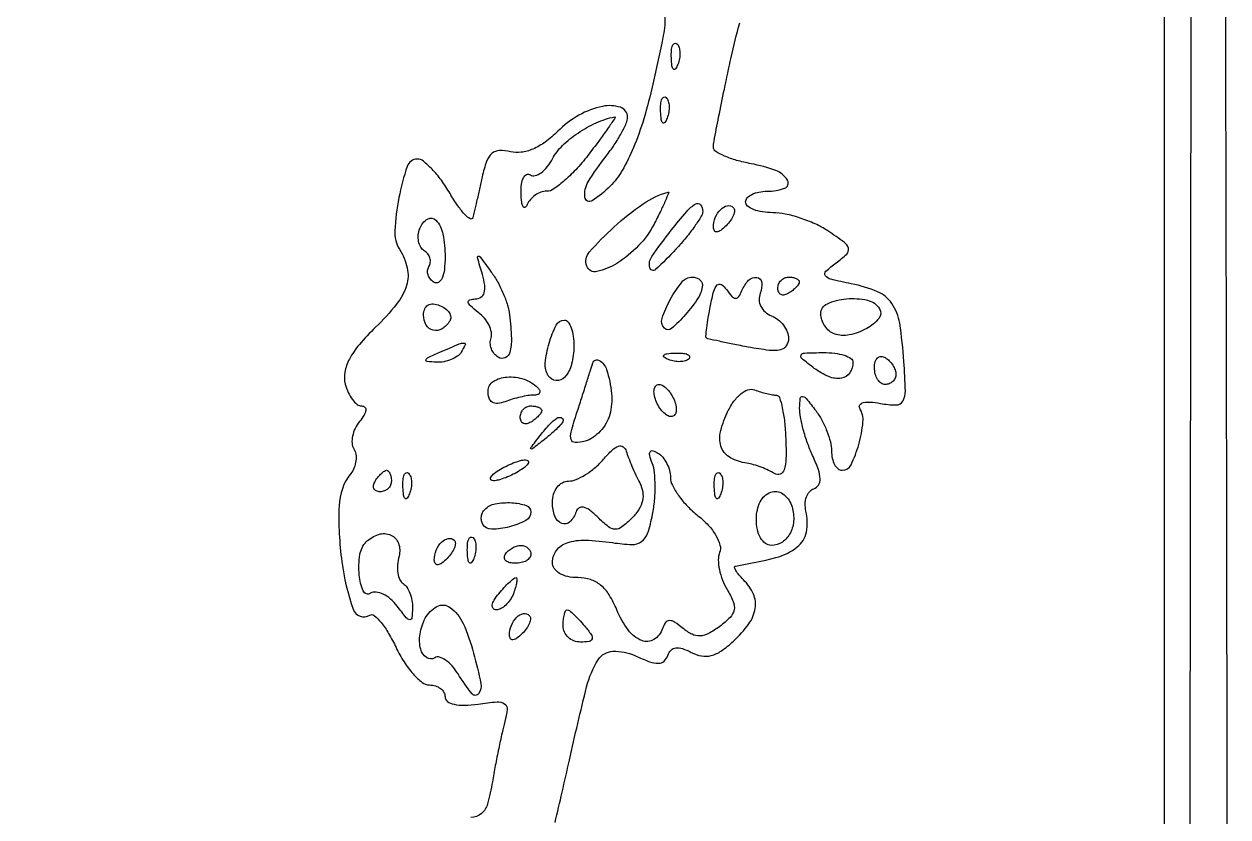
# Model space of a CAD drawing. Header units: inches. Extents: x -279 to 561, y -345 to 342.
# Drawn here: x -215.238 to -214.658, y -306.004 to -305.622 of the extents above; entities that cross this region are included whole.
import ezdxf

# ---------------------------------------------------------------- set-up
doc = ezdxf.new("R2010")
doc.units = ezdxf.units.IN
doc.header["$LTSCALE"] = 0.5
doc.header["$MEASUREMENT"] = 0

msp = doc.modelspace()

# ---------------------------------------------------------------- linework, layer by layer
for points in [[(-215.24463, -303.52452), (-213.73683, -303.52452), (-213.73683, -304.63921, -0.000223), (-213.73713, -305.31067, -0.002383), (-213.73867, -305.58371, -0.001447), (-213.74088, -305.7496, -0.66655), (-213.74843, -305.75261, -0.194955), (-213.74896, -305.75133, -0.000002), (-213.7501, -305.42881, -0.000179), (-213.75122, -305.07371, -0.000107), (-213.75231, -304.65214), (-213.75493, -303.55297), (-215.24463, -303.55297)], [(-213.7587, -305.40896, -0.000014), (-213.75988, -305.72639, -0.413114)], [(-215.87623, -304.5938, 0.000023), (-215.87735, -304.86357, 0.000682)], [(-214.45392, -305.26638, -0.000016), (-214.45524, -305.03786, -0.000633)], [(-214.68985, -305.17029, -0.000013), (-214.68921, -305.34186, -0.000574)], [(-214.68874, -305.53137, -0.000344), (-214.68858, -305.75649), (-214.68858, -306.34358)], [(-214.92922, -305.61719, -0.059739), (-214.93001, -305.62713, -0.005914), (-214.93501, -305.65058, -0.017103), (-214.93937, -305.6672, -0.026567), (-214.94436, -305.68116, -0.031273), (-214.94982, -305.6922, -0.065994), (-214.95562, -305.69978, -0.05392), (-214.96431, -305.70677, -0.549119), (-214.96776, -305.70517, -0.172203), (-214.96615, -305.69759, -0.029122), (-214.95755, -305.68525, 0.019049), (-214.95359, -305.6798, 0.021832), (-214.95025, -305.6743, 0.021604), (-214.94784, -305.66944, 0.104532), (-214.94721, -305.66645, 0.327192), (-214.95067, -305.66172, 0.127352), (-214.95925, -305.66127, 0.078708), (-214.97066, -305.66553, 0.067722), (-214.98087, -305.6733, -0.037588), (-214.98686, -305.67845, -0.057352), (-214.9928, -305.68185, -0.068372), (-214.99847, -305.68342, -0.097476), (-215.00368, -305.6831, 0.074622), (-215.00892, -305.68254, 0.172796), (-215.01253, -305.684, 0.125424), (-215.01514, -305.68785, 0.031756), (-215.01726, -305.69517, -0.000591), (-215.0186, -305.70119, -0.000636), (-215.01992, -305.70706, -0.0006), (-215.02107, -305.71209, -0.003034), (-215.02173, -305.7149, -0.494416), (-215.02298, -305.71545, -0.077594), (-215.02546, -305.71353, -0.038641), (-215.02889, -305.70929, -0.017381), (-215.03274, -305.70326, 0.024739), (-215.03693, -305.6969, 0.031845), (-215.04142, -305.69154, 0.033226), (-215.04559, -305.68769, 0.171168), (-215.04851, -305.68666, 0.323609), (-215.05341, -305.6902, 0.031114), (-215.05736, -305.70525, 0.034303), (-215.05937, -305.72118, 0.155334), (-215.05708, -305.73014, -0.085116), (-215.05338, -305.73916, -0.130134), (-215.05371, -305.74757, -0.094836), (-215.05847, -305.75656, -0.030912), (-215.06863, -305.76772, 0.023409), (-215.07641, -305.77603, 0.054112), (-215.08122, -305.78308, 0.075303), (-215.08343, -305.78933, 0.111786), (-215.08324, -305.79511, 0.043555), (-215.0818, -305.79913, 0.054411), (-215.07977, -305.80254, 0.06451), (-215.07748, -305.80487, 0.168004), (-215.07529, -305.80563, -0.207173), (-215.0738, -305.80627, -0.226768), (-215.07333, -305.80776, -0.103218), (-215.07419, -305.81016, -0.035762), (-215.07634, -305.81316, 0.059674), (-215.07847, -305.81646, 0.061705), (-215.07973, -305.82013, 0.068447), (-215.07998, -305.82361, 0.122613), (-215.07911, -305.82632, -0.100837), (-215.07815, -305.82894, -0.06811), (-215.0781, -305.83213, -0.064798), (-215.07893, -305.83538, -0.072063), (-215.08055, -305.83818, 0.1597), (-215.08624, -305.85377, 0.041939), (-215.08489, -305.88067, 0.049255), (-215.07946, -305.90358, 0.481029), (-215.07133, -305.90648, -0.328313), (-215.06924, -305.90665, -0.04396), (-215.06598, -305.91003, -0.036995), (-215.06232, -305.91531, -0.022195), (-215.05874, -305.92206, 0.031605), (-215.05491, -305.92897, 0.03958), (-215.05049, -305.93481, 0.043941), (-215.04613, -305.93891, 0.168433), (-215.04266, -305.94012, -0.075048), (-215.03979, -305.94055, -0.088788), (-215.03735, -305.94181, -0.100692), (-215.03572, -305.94368, -0.129601), (-215.03514, -305.94588, 0.247053), (-215.034, -305.94805, 0.097756), (-215.0308, -305.94943, 0.061041), (-215.02577, -305.94988, 0.028524), (-215.01924, -305.9493, -0.015955), (-215.01011, -305.94826, -0.166929), (-215.00651, -305.94917, -0.277771), (-215.00523, -305.95183, -0.044021), (-215.00631, -305.95777, 0.011529), (-215.00767, -305.96316, 0.004398), (-215.00931, -305.97073, 0.004353), (-215.01095, -305.97899, 0.005324), (-215.01233, -305.98674, -0.024246), (-215.01467, -305.99747, -0.156901), (-215.01765, -306.00206, -0.159189), (-215.02271, -306.00402, -0.02516)], [(-214.98213, -306.00641, 0.001971), (-214.97874, -305.99185, 0.001636), (-214.97525, -305.97632, -0.006845), (-214.96693, -305.94103, -0.079018), (-214.96136, -305.92798, -0.247766), (-214.95429, -305.92389, -0.117057), (-214.94364, -305.92599, 0.018475), (-214.93656, -305.9289, 0.090461), (-214.93231, -305.92965, 0.18248), (-214.9296, -305.9286, 0.130696), (-214.92781, -305.92587, -0.112682), (-214.92627, -305.92335, -0.169805), (-214.92399, -305.92221, -0.115881), (-214.9208, -305.92254, -0.039355), (-214.9165, -305.92442, 0.078617), (-214.91155, -305.92614, 0.110092), (-214.90689, -305.92595, 0.087396), (-214.90199, -305.92367, 0.035089), (-214.89623, -305.91901, 0.046767), (-214.88881, -305.91068, 0.118121), (-214.88569, -305.90325, 0.148006), (-214.8866, -305.89629, 0.090541), (-214.89135, -305.88942, -0.02067), (-214.89356, -305.88701, -0.042718), (-214.89505, -305.88493, -0.074847), (-214.89564, -305.88345, -0.434712), (-214.89523, -305.88283, 0.022677), (-214.87578, -305.87871, 0.102465), (-214.86543, -305.8736, 0.180665), (-214.86103, -305.86644, 0.107332), (-214.86125, -305.85631, -0.065396), (-214.86161, -305.8528, -0.077403), (-214.86101, -305.84952, -0.090018), (-214.85957, -305.84697, -0.139485), (-214.85749, -305.84555, 0.171018), (-214.85521, -305.84378, 0.152623), (-214.85441, -305.84087, 0.077824), (-214.85527, -305.83636, 0.020645), (-214.85804, -305.82954, -0.02148), (-214.86048, -305.82352, -0.018801), (-214.86252, -305.81703, -0.019215), (-214.86391, -305.81103, -0.052109), (-214.86428, -305.80668, -0.024008), (-214.86397, -305.80191, -0.426802), (-214.86286, -305.80107, -0.185456), (-214.86107, -305.8021, -0.008068), (-214.85652, -305.80791, -0.038541), (-214.85362, -305.81244, -0.030083), (-214.85116, -305.81775, -0.030896), (-214.84947, -305.823, -0.062488), (-214.84893, -305.82731, 0.052263), (-214.84856, -305.83089, 0.072137), (-214.84744, -305.83392, 0.092088), (-214.84579, -305.83595, 0.178503), (-214.84386, -305.83666, 0.285945), (-214.83953, -305.83397, 0.045173), (-214.83578, -305.82419, 0.046026), (-214.83377, -305.81342, 0.162861), (-214.83536, -305.80667, -0.310311), (-214.83528, -305.80512, -0.176261), (-214.83363, -305.80406, -0.07345), (-214.83014, -305.80379, -0.029646), (-214.8254, -305.80441, 0.043762), (-214.8178, -305.80518, 0.274451), (-214.81456, -305.80332, 0.136404), (-214.81336, -305.79845, 0.009551), (-214.81404, -305.78427, 0.021721), (-214.81609, -305.7658, 0.110535), (-214.81985, -305.75624, 0.146965), (-214.82676, -305.7506, 0.048876), (-214.83939, -305.74676, -0.008807), (-214.84934, -305.74459, -0.179233), (-214.85186, -305.74291, -0.38085), (-214.85165, -305.74076, -0.028168), (-214.84671, -305.7367, 0.032625), (-214.84161, -305.73244, 0.27317), (-214.84082, -305.72966, 0.172123), (-214.8428, -305.72677, 0.012816), (-214.85078, -305.72124, 0.038048), (-214.85683, -305.7179, 0.027308), (-214.86403, -305.71508, 0.027749), (-214.87122, -305.71315, 0.051984), (-214.8772, -305.71252, -0.037587), (-214.88222, -305.71214, -0.056419), (-214.88646, -305.711, -0.074077), (-214.88935, -305.70933, -0.228696), (-214.89031, -305.70735, -0.191087), (-214.88953, -305.70537, -0.088204), (-214.88727, -305.7037, -0.068025), (-214.88393, -305.70256, -0.048028), (-214.87997, -305.70218, 0.086419), (-214.87151, -305.70071, 0.469246), (-214.87013, -305.6969, 0.17437), (-214.87576, -305.6922, 0.041477), (-214.88772, -305.6889, -0.022313), (-214.89466, -305.68728, -0.033582), (-214.90051, -305.6852, -0.035767), (-214.90475, -305.68299, -0.260362), (-214.90583, -305.68106, -0.046945), (-214.90554, -305.67796, -0.001764), (-214.90332, -305.66648, -0.003173), (-214.90055, -305.65291, -0.002226), (-214.89727, -305.63767, -0.012116), (-214.89318, -305.62098, -0.028619)]]:
    msp.add_lwpolyline(points, format="xyb")
for points in [[(-213.72167, -304.61982, -0.000342), (-213.72213, -305.07766, -0.000611), (-213.72322, -305.45405, -0.000039), (-213.72461, -305.78715, -0.813411), (-213.72648, -305.78752, -0.10071), (-213.72831, -305.77874, -0.000038), (-213.72973, -305.4486, -0.000606), (-213.73083, -305.08185, -0.000369), (-213.73129, -304.64826), (-213.73165, -303.51935), (-213.96054, -303.51932, 0.00003), (-214.10901, -303.5193, 0.000002), (-214.49863, -303.51929, 0.000003), (-214.96343, -303.51928, 0.000003), (-215.47093, -303.51928), (-216.75244, -303.51928), (-216.75244, -303.48052), (-216.75244, -303.44176), (-215.23687, -303.44176), (-213.72131, -303.44176)], [(-214.65882, -305.75821, -0.000318), (-214.65832, -306.1271, -0.002475), (-214.65904, -306.29916, -0.000819), (-214.66026, -306.41145, -0.410571), (-214.66485, -306.41599, 0.079797), (-214.66786, -306.41648, 0.064089), (-214.67082, -306.41789, 0.064942), (-214.67328, -306.41999, 0.087522), (-214.67484, -306.42246, -0.82331), (-214.67667, -306.4221, -0.000011), (-214.67584, -305.77746, -0.000043), (-214.67497, -305.1464, -0.02337), (-214.67313, -305.10837, -0.049798), (-214.67226, -305.10396, -0.081503), (-214.67059, -305.10055, -0.117), (-214.66841, -305.09865, -0.204634), (-214.66607, -305.09846, -0.319501), (-214.6628, -305.10294, -0.00027), (-214.66115, -305.24544, -0.001813), (-214.65974, -305.43815, -0.000434)], [(-214.92299, -305.64108, -0.054073), (-214.92413, -305.64323, -0.470617), (-214.92507, -305.64332, -0.168741), (-214.92581, -305.64181, -0.018894), (-214.92611, -305.63795, -0.028489), (-214.92605, -305.63435, -0.077125), (-214.92548, -305.63187, -0.208169), (-214.92453, -305.63092, -0.296942), (-214.92339, -305.63116, -0.126455), (-214.92239, -305.63285, -0.060344), (-214.92199, -305.63536, -0.05415), (-214.92218, -305.63825, -0.051402)], [(-214.92816, -305.66694, -0.054073), (-214.9293, -305.66909, -0.470617), (-214.93025, -305.66918, -0.168741), (-214.93098, -305.66767, -0.018894), (-214.93128, -305.66381, -0.028489), (-214.93123, -305.66021, -0.077125), (-214.93065, -305.65773, -0.208169), (-214.9297, -305.65679, -0.296942), (-214.92857, -305.65703, -0.126455), (-214.92757, -305.65872, -0.060344), (-214.92716, -305.66123, -0.05415), (-214.92735, -305.66411, -0.051402)], [(-214.96566, -305.68407, -0.021684), (-214.97144, -305.69101, -0.027408), (-214.97739, -305.69686, -0.02745), (-214.98275, -305.70109, -0.154486), (-214.98619, -305.70218, 0.086731), (-214.98895, -305.70266, 0.065171), (-214.99169, -305.70408, 0.064528), (-214.99401, -305.70617, 0.080961), (-214.99551, -305.70864, -0.144796), (-214.99652, -305.70992, -0.446393), (-214.99747, -305.7097, -0.097201), (-214.99821, -305.7074, -0.020431), (-214.99853, -305.70317, -0.038948), (-214.99834, -305.6988, -0.086891), (-214.99737, -305.69562, -0.169401), (-214.99584, -305.69415, -0.251327), (-214.99402, -305.69426, 0.207172), (-214.99171, -305.6946, 0.091189), (-214.98886, -305.69324, 0.067807), (-214.98591, -305.69042, 0.045351), (-214.98334, -305.68651, -0.077707), (-214.97856, -305.68019, -0.043804), (-214.97108, -305.67411, -0.042494), (-214.96226, -305.66919, -0.054201), (-214.95341, -305.6663, -0.67214), (-214.95317, -305.66666, -0.003692), (-214.95637, -305.67138, -0.007749), (-214.96048, -305.67715, -0.004283)], [(-214.93442, -305.71796, -0.072196), (-214.94189, -305.7284, -0.061691), (-214.9524, -305.73693, -0.083532), (-214.96194, -305.74088, -0.373147), (-214.96687, -305.73826, -0.27926), (-214.96568, -305.73157, -0.027703), (-214.95376, -305.71945, -0.033515), (-214.93965, -305.70825, -0.081549), (-214.92768, -305.70259, -0.626585), (-214.92737, -305.70293, -0.005919), (-214.92907, -305.70693, -0.010378), (-214.93139, -305.71194, -0.005703)], [(-214.911, -305.71177, -0.137331), (-214.91169, -305.71424, -0.016863), (-214.9148, -305.71899, -0.018929), (-214.91898, -305.72447, -0.014588), (-214.92393, -305.73014, -0.0202), (-214.93374, -305.7399, -0.571412), (-214.93653, -305.73905, -0.214151), (-214.93553, -305.73367, -0.014882), (-214.92614, -305.72098, -0.010912), (-214.91868, -305.7119, -0.078687), (-214.91437, -305.70825, -0.377827), (-214.91209, -305.70866, -0.169687)], [(-214.89971, -305.71882, -0.034019), (-214.90224, -305.72103, -0.131573), (-214.90416, -305.72181, -0.290264), (-214.90534, -305.72126, -0.142677), (-214.90583, -305.71959, -0.094783), (-214.90492, -305.71485, -0.102202), (-214.90234, -305.71092, -0.145728), (-214.89911, -305.70917, -0.253202), (-214.89626, -305.71002, -0.212536), (-214.89569, -305.7115, -0.080535), (-214.89617, -305.71371, -0.061283), (-214.89756, -305.71628, -0.041736)], [(-215.03514, -305.73382, -0.028138), (-215.03549, -305.7399, -0.073204), (-215.0366, -305.74413, -0.156927), (-215.03832, -305.7461, -0.281319), (-215.0404, -305.74609, -0.08344), (-215.0422, -305.74451, -0.092847), (-215.0433, -305.74249, -0.100558), (-215.04355, -305.74034, -0.117181), (-215.0429, -305.73839, 0.112095), (-215.04224, -305.73645, 0.100139), (-215.04243, -305.73432, 0.094409), (-215.04347, -305.73234, 0.087354), (-215.04518, -305.73082, -0.124646), (-215.04688, -305.72906, -0.081262), (-215.04788, -305.7264, -0.072925), (-215.04804, -305.72327, -0.068126), (-215.04731, -305.72015, -0.158991), (-215.04358, -305.71555, -0.370033), (-215.03951, -305.71611, -0.13556), (-215.03617, -305.72288, -0.047012)], [(-215.00403, -305.76179, -0.017577), (-215.0032, -305.77313, -0.075894), (-215.00395, -305.77983, -0.228967), (-215.00621, -305.78243, -0.244645), (-215.00955, -305.78218, -0.090137), (-215.01148, -305.78045, -0.076832), (-215.01281, -305.77805, -0.077155), (-215.01334, -305.77537, -0.092286), (-215.01298, -305.77283, 0.132602), (-215.01281, -305.77007, 0.066225), (-215.01396, -305.76674, 0.058608), (-215.01618, -305.76339, 0.053937), (-215.01917, -305.76053, -0.018574), (-215.02287, -305.75747, -0.15857), (-215.02393, -305.75564, -0.3903), (-215.02326, -305.7545, -0.067909), (-215.02057, -305.75407, 0.141353), (-215.01783, -305.75321, 0.177957), (-215.01627, -305.75108, 0.106805), (-215.01603, -305.74748, 0.035071), (-215.01717, -305.74226, -0.002101), (-215.0195, -305.73418, -0.417881), (-215.01913, -305.73352, -0.307562), (-215.01827, -305.73381, -0.001697), (-215.01287, -305.7411, -0.03344), (-215.00983, -305.74586, -0.024424), (-215.00709, -305.7515, -0.024847), (-215.00501, -305.75713, -0.048823)], [(-214.91117, -305.74744, -0.134218), (-214.91311, -305.75352, -0.036686), (-214.91926, -305.76162, -0.034223), (-214.92604, -305.76832, -0.392649), (-214.92947, -305.76819, -0.283342), (-214.9306, -305.76346, -0.045439), (-214.92664, -305.75434, -0.045449), (-214.92099, -305.74594, -0.225845), (-214.91599, -305.74356, -0.076712), (-214.9141, -305.74385, -0.092976), (-214.91252, -305.7447, -0.10561), (-214.91149, -305.74596, -0.129521)], [(-214.89207, -305.75002, -0.094946), (-214.88886, -305.74506, -0.241381), (-214.88492, -305.7437, -0.343547), (-214.88258, -305.74612, -0.118762), (-214.88325, -305.75127, 0.101451), (-214.88379, -305.75453, 0.104681), (-214.88299, -305.75769, 0.100703), (-214.88094, -305.76036, 0.087147), (-214.87792, -305.76217, -0.074884), (-214.87475, -305.76397, -0.064516), (-214.87206, -305.76671, -0.066849), (-214.87024, -305.76992, -0.095465), (-214.86962, -305.77314, -0.149715), (-214.87072, -305.77671, -0.193667), (-214.87354, -305.77862, -0.083926), (-214.87898, -305.77885, -0.015227), (-214.88902, -305.77729, -0.003144), (-214.89651, -305.77585, -0.004871), (-214.90296, -305.77449, -0.001666), (-214.9085, -305.77325, -0.140738), (-214.90925, -305.77284, -0.228439), (-214.90951, -305.7721, -0.004257), (-214.90901, -305.76793, -0.009519), (-214.90829, -305.763, -0.00611), (-214.90726, -305.75731, -0.017109), (-214.90566, -305.75026, -0.131535), (-214.90399, -305.74735, -0.358807), (-214.90202, -305.74715, -0.092826), (-214.89957, -305.74955, 0.028772), (-214.89697, -305.75283, 0.197599), (-214.89516, -305.75371, 0.268191), (-214.89361, -305.75294, 0.050191)], [(-214.86445, -305.74584, -0.151918), (-214.86479, -305.74693, -0.038439), (-214.86597, -305.74839, -0.035638), (-214.86764, -305.74993, -0.029505), (-214.86962, -305.75132, -0.082592), (-214.8716, -305.75213, -0.161196), (-214.87327, -305.75197, -0.182303), (-214.87439, -305.75087, -0.108972), (-214.87479, -305.74904, -0.093332), (-214.8744, -305.74694, -0.09642), (-214.87327, -305.74517, -0.099167), (-214.87159, -305.74398, -0.105053), (-214.86962, -305.74356, -0.042167), (-214.86764, -305.74373, -0.061769), (-214.86597, -305.74423, -0.081139), (-214.86483, -305.74497, -0.210953)], [(-214.82581, -305.75882, -0.322005), (-214.82614, -305.76346, -0.093622), (-214.83199, -305.76831, -0.076124), (-214.84038, -305.7714, -0.137167), (-214.84764, -305.77088, -0.091047), (-214.85011, -305.76944, -0.068311), (-214.8522, -305.76709, -0.067085), (-214.85362, -305.76421, -0.080817), (-214.8541, -305.76123, -0.295901), (-214.85094, -305.75636, -0.083914), (-214.84177, -305.75399, -0.076421), (-214.83163, -305.75468, -0.202004)], [(-215.03289, -305.76479, -0.117169), (-215.03661, -305.76849, -0.198008), (-215.04088, -305.76918, -0.21), (-215.04422, -305.76667, -0.128597), (-215.04549, -305.76182, -0.094172), (-215.04494, -305.75894, -0.165347), (-215.04338, -305.7571, -0.151817), (-215.04092, -305.7565, -0.076022), (-215.03776, -305.75719, -0.064087), (-215.03502, -305.75867, -0.094924), (-215.03314, -305.76065, -0.122111), (-215.03241, -305.76279, -0.160704)], [(-214.97307, -305.77687, -0.063631), (-214.97417, -305.7855, -0.115503), (-214.97746, -305.79175, -0.239592), (-214.98159, -305.79343, -0.237634), (-214.9854, -305.79109, -0.162918), (-214.98683, -305.785, -0.047238), (-214.98501, -305.77538, -0.046619), (-214.98159, -305.76668, -0.283018), (-214.97764, -305.76425, -0.242262), (-214.97589, -305.76515, -0.068315), (-214.97441, -305.76796, -0.052465), (-214.97341, -305.77204, -0.034404)], [(-215.02738, -305.77977, -0.104092), (-215.02925, -305.78172, -0.054947), (-215.03221, -305.78331, -0.051224), (-215.03575, -305.78433, -0.054957), (-215.03933, -305.78458, -0.015651), (-215.04383, -305.78425, -0.479221), (-215.04437, -305.78342, -0.206801), (-215.04334, -305.78227, -0.007086), (-215.03773, -305.77977, -0.002683), (-215.02827, -305.77576, -0.099104), (-215.02599, -305.77531, -0.550582), (-215.02543, -305.77618, -0.02781)], [(-214.9558, -305.80982, -0.068692), (-214.95752, -305.81396, -0.054858), (-214.96041, -305.81785, -0.05629), (-214.96397, -305.8209, -0.085399), (-214.96768, -305.82259, -0.057761), (-214.97249, -305.82327, -0.34215), (-214.97441, -305.82186, -0.138072), (-214.97442, -305.81822, -0.010761), (-214.97159, -305.80884, 0.001012), (-214.9694, -305.80209, 0.000939), (-214.96719, -305.79516, 0.000935), (-214.96525, -305.78899, 0.003155), (-214.96401, -305.78494, -0.489757), (-214.96084, -305.78371, -0.179534), (-214.95732, -305.78812, -0.057681), (-214.95494, -305.79962, -0.086235)], [(-214.91757, -305.78289, -0.126455), (-214.91927, -305.78389, -0.060344), (-214.92178, -305.7843, -0.05415), (-214.92466, -305.78411, -0.051402), (-214.92749, -305.7833, -0.054073), (-214.92964, -305.78215, -0.470617), (-214.92973, -305.78121, -0.168741), (-214.92822, -305.78048, -0.018894), (-214.92436, -305.78017, -0.028489), (-214.92076, -305.78023, -0.077125), (-214.91828, -305.7808, -0.208169), (-214.91734, -305.78176, -0.296942)], [(-214.83859, -305.78463, -0.151688), (-214.84017, -305.78973, -0.206553), (-214.8442, -305.79226, -0.13824), (-214.85025, -305.79153, -0.063167), (-214.85722, -305.78752, -0.009984), (-214.86327, -305.78275, -0.367625), (-214.86356, -305.78115, -0.257281), (-214.8619, -305.78015, -0.006432), (-214.85281, -305.77993, -0.032493), (-214.84736, -305.78022, -0.050276), (-214.84276, -305.78124, -0.065231), (-214.83959, -305.78278, -0.252931)], [(-214.8179, -305.79042, -0.105429), (-214.81829, -305.79227, -0.099231), (-214.81941, -305.79385, -0.096318), (-214.82109, -305.79491, -0.092995), (-214.82307, -305.79528, -0.153634), (-214.82504, -305.79466, -0.097988), (-214.82672, -305.79291, -0.080552), (-214.82785, -305.7903, -0.062283), (-214.82824, -305.78722, -0.066118), (-214.82786, -305.78437, -0.138808), (-214.82672, -305.78246, -0.191142), (-214.82503, -305.78179, -0.139169), (-214.82307, -305.78235, -0.06081), (-214.82109, -305.78394, -0.051032), (-214.81941, -305.78604, -0.053229), (-214.81827, -305.78832, -0.089642)], [(-214.99045, -305.79687, -0.092199), (-214.98951, -305.79824, -0.237642), (-214.98957, -305.7994, -0.198698), (-214.99058, -305.8002, -0.067755), (-214.99248, -305.80046, 0.039715), (-214.9952, -305.80067, 0.016259), (-214.99884, -305.80138, 0.015966), (-215.00273, -305.80239, 0.019687), (-215.00627, -305.8036, -0.067064), (-215.00981, -305.80443, -0.166377), (-215.01237, -305.80383, -0.176925), (-215.01393, -305.80183, -0.077511), (-215.01445, -305.79846, -0.256804), (-215.01192, -305.79384, -0.125537), (-215.00534, -305.7917, -0.097417), (-214.9971, -305.79276, -0.116202)], [(-214.92465, -305.80304, -0.049166), (-214.92383, -305.80602, -0.08982), (-214.92386, -305.80852, -0.13955), (-214.92468, -305.81017, -0.209945), (-214.92613, -305.8108, -0.142471), (-214.92805, -305.81024, -0.060245), (-214.93015, -305.80852, -0.052856), (-214.93209, -305.80601, -0.046632), (-214.93356, -305.80304, -0.049166), (-214.93438, -305.80007, -0.08982), (-214.93436, -305.79756, -0.13955), (-214.93353, -305.79592, -0.209945), (-214.93208, -305.79528, -0.142471), (-214.93016, -305.79584, -0.060245), (-214.92806, -305.79756, -0.052856), (-214.92612, -305.80007, -0.046632)], [(-214.87547, -305.80046, -0.325833), (-214.874, -305.80153, -0.024744), (-214.87265, -305.80658, -0.02657), (-214.87157, -305.8133, -0.016448), (-214.87099, -305.82129, -0.014564), (-214.87088, -305.83105, -0.072156), (-214.87177, -305.83645, -0.224726), (-214.87366, -305.83848, -0.239071), (-214.87636, -305.83824, 0.03153), (-214.87925, -305.83668, 0.019242), (-214.88283, -305.83519, 0.019256), (-214.88651, -305.83398, 0.032123), (-214.88969, -305.83329, -0.085738), (-214.89761, -305.83066, -0.175819), (-214.90191, -305.82586, -0.148665), (-214.90253, -305.81877, -0.056483), (-214.89936, -305.80925, -0.042039), (-214.89632, -305.80389, -0.065966), (-214.89278, -305.79997, -0.087309), (-214.8892, -305.79786, -0.181117), (-214.88601, -305.79787, 0.015369), (-214.8831, -305.79886, 0.01428), (-214.88007, -305.7997, 0.014431), (-214.87733, -305.80029, 0.045808)], [(-214.98859, -305.80791, -0.151918), (-214.98893, -305.809, -0.038439), (-214.99011, -305.81046, -0.035638), (-214.99178, -305.812, -0.029505), (-214.99376, -305.81339, -0.082592), (-214.99574, -305.8142, -0.161196), (-214.99742, -305.81404, -0.182303), (-214.99853, -305.81294, -0.108972), (-214.99894, -305.81111, -0.093332), (-214.99854, -305.80902, -0.09642), (-214.99742, -305.80724, -0.099167), (-214.99574, -305.80605, -0.105053), (-214.99376, -305.80563, -0.042167), (-214.99178, -305.8058, -0.061769), (-214.99011, -305.8063, -0.081139), (-214.98898, -305.80704, -0.210953)], [(-214.97824, -305.81275, -0.184603), (-214.97866, -305.81385, -0.013803), (-214.9809, -305.81622, -0.017649), (-214.98383, -305.81894, -0.012436), (-214.9873, -305.82181, -0.001576), (-214.99314, -305.82636, -0.377591), (-214.99376, -305.82632, -0.377591), (-214.9938, -305.8257, -0.001576), (-214.98925, -305.81985, -0.017685), (-214.98464, -305.81439, -0.065617), (-214.98121, -305.81148, -0.241985), (-214.97925, -305.81128, -0.307699)], [(-214.94135, -305.84277, -0.076575), (-214.93991, -305.8471, -0.095974), (-214.94, -305.85132, -0.088156), (-214.94171, -305.85547, -0.054958), (-214.945, -305.85958, -0.029335), (-214.94995, -305.86398, -0.173773), (-214.95317, -305.86506, -0.166444), (-214.95644, -305.86387, -0.026392), (-214.96157, -305.85925, 0.031352), (-214.96539, -305.85589, 0.104489), (-214.96837, -305.85444, 0.207329), (-214.97053, -305.8548, 0.170344), (-214.97198, -305.85666, -0.121067), (-214.975, -305.86145, -0.293088), (-214.97892, -305.86223, -0.216206), (-214.98226, -305.85879, -0.086664), (-214.98342, -305.85218, -0.072259), (-214.98284, -305.84819, -0.089763), (-214.98115, -305.84484, -0.102993), (-214.97862, -305.84263, -0.129122), (-214.97561, -305.84184, 0.09989), (-214.97198, -305.84111, 0.039942), (-214.96746, -305.83876, 0.037497), (-214.96284, -305.83538, 0.038734), (-214.95884, -305.83137, -0.024085), (-214.9546, -305.82688, -0.107191), (-214.95154, -305.82499, -0.251827), (-214.94936, -305.82533, -0.157266), (-214.94784, -305.82749, 0.017822), (-214.94675, -305.83063, 0.007852), (-214.9451, -305.8347, 0.00776), (-214.94321, -305.83896, 0.010333)], [(-214.92652, -305.8401, 0.117494), (-214.92562, -305.8439, 0.03891), (-214.92263, -305.84882, 0.036241), (-214.91834, -305.85395, 0.034009), (-214.91327, -305.85853, -0.040137), (-214.90831, -305.86312, -0.053261), (-214.90465, -305.86806, -0.063925), (-214.90268, -305.87268, -0.1619), (-214.90284, -305.87629, 0.096643), (-214.90347, -305.87985, 0.044714), (-214.90296, -305.88454, 0.042037), (-214.90151, -305.88954, 0.045595), (-214.89928, -305.89408, -0.038281), (-214.89629, -305.89995, -0.148857), (-214.89588, -305.90397, -0.147726), (-214.89779, -305.90755, -0.037511), (-214.90282, -305.91189, -0.035016), (-214.90821, -305.91533, -0.111123), (-214.9123, -305.9165, -0.130362), (-214.91611, -305.91571, -0.056713), (-214.92047, -305.91287, 0.025658), (-214.92455, -305.90985, 0.150117), (-214.92708, -305.90909, 0.241974), (-214.92891, -305.91005, 0.072035), (-214.93038, -305.91296, -0.172784), (-214.93452, -305.91823, -0.242606), (-214.94037, -305.91873, -0.137733), (-214.94692, -305.9136, -0.060157), (-214.95238, -305.90391, 0.039879), (-214.95605, -305.89674, 0.08189), (-214.96017, -305.89199, 0.097184), (-214.96509, -305.88931, 0.076226), (-214.97111, -305.88839, -0.052636), (-214.97601, -305.88787, -0.081884), (-214.97995, -305.88633, -0.105803), (-214.9825, -305.88396, -0.154204), (-214.98342, -305.88106, -0.162626), (-214.98147, -305.87524, -0.153252), (-214.97637, -305.87158, -0.088147), (-214.96752, -305.87032, -0.029337), (-214.95443, -305.87153, 0.028579), (-214.94512, -305.87241, 0.164153), (-214.94044, -305.87102, 0.163184), (-214.93754, -305.86707, 0.028158), (-214.93518, -305.85797, 0.02669), (-214.93419, -305.8512, 0.023902), (-214.93389, -305.84411, 0.024638), (-214.93424, -305.83772, 0.065831), (-214.9353, -305.83329, -0.025826), (-214.93653, -305.82952, -0.194626), (-214.9363, -305.82769, -0.359404), (-214.93507, -305.8272, -0.059694), (-214.93257, -305.82836, -0.082129), (-214.93025, -305.83038, -0.053446), (-214.9283, -305.83335, -0.052239), (-214.92697, -305.83677, -0.066873)], [(-215.06101, -305.84184, -0.105053), (-215.06143, -305.84381, -0.099167), (-215.06262, -305.84549, -0.09642), (-215.06439, -305.84662, -0.093332), (-215.06648, -305.84701, -0.108972), (-215.06832, -305.8466, -0.182303), (-215.06941, -305.84549, -0.161196), (-215.06957, -305.84381, -0.082592), (-215.06877, -305.84184, -0.029505), (-215.06737, -305.83986, -0.035638), (-215.06584, -305.83818, -0.038439), (-215.06438, -305.837, -0.151918), (-215.06329, -305.83666, -0.210953), (-215.06241, -305.83705, -0.081139), (-215.06168, -305.83818, -0.061769), (-215.06117, -305.83986, -0.042167)], [(-214.99894, -305.83666, -0.026766), (-215.00229, -305.83858, -0.024204), (-215.00593, -305.84021, -0.024967), (-215.00935, -305.84134, -0.067616), (-215.01187, -305.84168, -0.190341), (-215.01307, -305.8412, -0.335455), (-215.01324, -305.84021, -0.102785), (-215.01194, -305.8386, -0.027796), (-215.00928, -305.83666, -0.026766), (-215.00593, -305.83475, -0.024204), (-215.00228, -305.83312, -0.024967), (-214.99887, -305.83199, -0.067616), (-214.99635, -305.83165, -0.190341), (-214.99515, -305.83212, -0.335455), (-214.99498, -305.83312, -0.102785), (-214.99628, -305.83473, -0.027796)], [(-215.0523, -305.84798, -0.054073), (-215.05345, -305.85013, -0.470617), (-215.05439, -305.85022, -0.168741), (-215.05512, -305.84871, -0.018894), (-215.05543, -305.84485, -0.028489), (-215.05537, -305.84125, -0.077125), (-215.0548, -305.83877, -0.208169), (-215.05384, -305.83783, -0.296942), (-215.05271, -305.83807, -0.126455), (-215.05171, -305.83976, -0.060344), (-215.0513, -305.84227, -0.05415), (-215.05149, -305.84515, -0.051402)], [(-214.9023, -305.84798, -0.054073), (-214.90344, -305.85013, -0.470617), (-214.90438, -305.85022, -0.168741), (-214.90512, -305.84871, -0.018894), (-214.90542, -305.84485, -0.028489), (-214.90536, -305.84125, -0.077125), (-214.90479, -305.83877, -0.208169), (-214.90384, -305.83783, -0.296942), (-214.9027, -305.83807, -0.126455), (-214.9017, -305.83976, -0.060344), (-214.90129, -305.84227, -0.05415), (-214.90149, -305.84515, -0.051402)], [(-214.86823, -305.85348, -0.091111), (-214.86715, -305.8604, -0.109464), (-214.86875, -305.86678, -0.127296), (-214.87263, -305.87123, -0.151238), (-214.87793, -305.87287, -0.162184), (-214.8808, -305.87192, -0.105211), (-214.88312, -305.86926, -0.079023), (-214.88464, -305.86512, -0.048268), (-214.88514, -305.85994, -0.113225), (-214.88329, -305.85186, -0.190928), (-214.87823, -305.84723, -0.248241), (-214.87243, -305.84793, -0.158065)], [(-214.99376, -305.85675, -0.276209), (-214.99619, -305.86081, -0.059711), (-215.00414, -305.86393, -0.059345), (-215.01264, -305.86509, -0.264522), (-215.01689, -305.86276, -0.091359), (-215.01758, -305.861, -0.076758), (-215.01765, -305.85899, -0.076668), (-215.01712, -305.85705, -0.090759), (-215.01604, -305.85549, -0.15094), (-215.01096, -305.85281, -0.06076), (-215.00304, -305.85229, -0.066473), (-214.996, -305.85364, -0.322732)], [(-215.05733, -305.87804, 0.046215), (-215.05802, -305.88221, 0.054994), (-215.05786, -305.88619, 0.064046), (-215.05695, -305.88942, 0.15438), (-215.05535, -305.89128, -0.110064), (-215.05356, -305.89302, -0.05211), (-215.05209, -305.89589, -0.048085), (-215.05111, -305.89936, -0.049313), (-215.05083, -305.90292, -0.020076), (-215.05112, -305.90783, -0.417579), (-215.05215, -305.90866, -0.197847), (-215.05382, -305.90775, -0.007645), (-215.05824, -305.9021, 0.051392), (-215.06142, -305.89869, 0.066971), (-215.06498, -305.89634, 0.082587), (-215.06835, -305.89535, 0.169997), (-215.07101, -305.89594, -0.457235), (-215.07456, -305.89482, -0.081607), (-215.07649, -305.88713, -0.058188), (-215.07617, -305.87728, -0.160394), (-215.07308, -305.87115, -0.119188), (-215.06718, -305.86755, -0.182867), (-215.06126, -305.86785, -0.209366), (-215.05757, -305.87185, -0.148181)], [(-215.0342, -305.87917, -0.034019), (-215.03673, -305.88138, -0.131573), (-215.03865, -305.88216, -0.290264), (-215.03983, -305.88161, -0.142677), (-215.04032, -305.87994, -0.094783), (-215.03941, -305.8752, -0.102202), (-215.03683, -305.87127, -0.145728), (-215.03359, -305.86952, -0.253202), (-215.03075, -305.87037, -0.212536), (-215.03018, -305.87185, -0.080535), (-215.03066, -305.87406, -0.061283), (-215.03205, -305.87663, -0.041736)], [(-215.02126, -305.87901, -0.054073), (-215.02241, -305.88117, -0.470617), (-215.02335, -305.88126, -0.168741), (-215.02408, -305.87975, -0.018894), (-215.02439, -305.87589, -0.028489), (-215.02433, -305.87229, -0.077125), (-215.02376, -305.86981, -0.208169), (-215.02281, -305.86886, -0.296942), (-215.02167, -305.8691, -0.126455), (-215.02067, -305.87079, -0.060344), (-215.02026, -305.8733, -0.05415), (-215.02046, -305.87619, -0.051402)], [(-214.99376, -305.87718, -0.170324), (-214.99434, -305.87883, -0.094314), (-214.99598, -305.88023, -0.074868), (-214.99841, -305.88117, -0.055286), (-215.00129, -305.88149, -0.05773), (-215.00399, -305.88118, -0.124167), (-215.00583, -305.88023, -0.190804), (-215.00655, -305.87882, -0.16277), (-215.00616, -305.87718, -0.071639), (-215.00478, -305.87553, -0.05288), (-215.00285, -305.87414, -0.053298), (-215.00069, -305.87319, -0.076861), (-214.99863, -305.87287, -0.087308), (-214.99677, -305.8732, -0.094392), (-214.99519, -305.87414, -0.100145), (-214.99414, -305.87554, -0.112153)], [(-215.00224, -305.89615, -0.054778), (-215.00377, -305.89912, -0.05745), (-215.00588, -305.90163, -0.064053), (-215.00824, -305.90334, -0.125677), (-215.01047, -305.90391, -0.214681), (-215.01195, -305.90324, -0.22275), (-215.0124, -305.90171, -0.100348), (-215.01149, -305.89923, -0.035237), (-215.00928, -305.89615, -0.012711), (-215.00668, -305.89318, -0.017822), (-215.00421, -305.89067, -0.014236), (-215.00206, -305.88876, -0.176553), (-215.00105, -305.88839, -0.407084), (-215.00055, -305.88888, -0.044074), (-215.00066, -305.89067, -0.034664), (-215.00122, -305.89317, -0.019009)], [(-215.02137, -305.92476, -0.014097), (-215.0179, -305.93941, -0.21584), (-215.01901, -305.94436, -0.493909), (-215.02216, -305.94439, -0.025614), (-215.0289, -305.93474, 0.0412), (-215.03175, -305.93091, 0.060511), (-215.03489, -305.92812, 0.07938), (-215.03781, -305.92672, 0.213877), (-215.04004, -305.92702, -0.296364), (-215.04408, -305.92692, -0.184931), (-215.04688, -305.9229, -0.099722), (-215.04718, -305.91554, -0.079554), (-215.04471, -305.90798, -0.155288), (-215.03904, -305.90228, -0.282998), (-215.03273, -305.90274, -0.132397), (-215.02645, -305.91043, -0.040066)], [(-214.99799, -305.91537, -0.034019), (-215.00052, -305.91759, -0.131573), (-215.00244, -305.91837, -0.290264), (-215.00362, -305.91781, -0.142677), (-215.00411, -305.91615, -0.094783), (-215.0032, -305.91141, -0.102202), (-215.00062, -305.90748, -0.145728), (-214.99739, -305.90573, -0.253202), (-214.99454, -305.90658, -0.212536), (-214.99397, -305.90806, -0.080535), (-214.99445, -305.91027, -0.061283), (-214.99584, -305.91283, -0.041736)], [(-214.9679, -305.91167, -0.020633), (-214.9647, -305.91586, -0.217533), (-214.96432, -305.91793, -0.304492), (-214.96565, -305.91913, -0.035496), (-214.96985, -305.91943, -0.091307), (-214.97306, -305.91884, -0.095788), (-214.97578, -305.91715, -0.099536), (-214.9776, -305.91463, -0.107348), (-214.97824, -305.91167, -0.023761), (-214.9781, -305.90869, -0.037907), (-214.97767, -305.90619, -0.044235), (-214.97705, -305.9044, -0.294983), (-214.97629, -305.90391, -0.172217), (-214.97521, -305.90429, -0.016008), (-214.97302, -305.90619, -0.019119), (-214.97051, -305.90869, -0.013852)]]:
    msp.add_lwpolyline(points, format="xyb", close=True)

doc.saveas('drawing.dxf')
